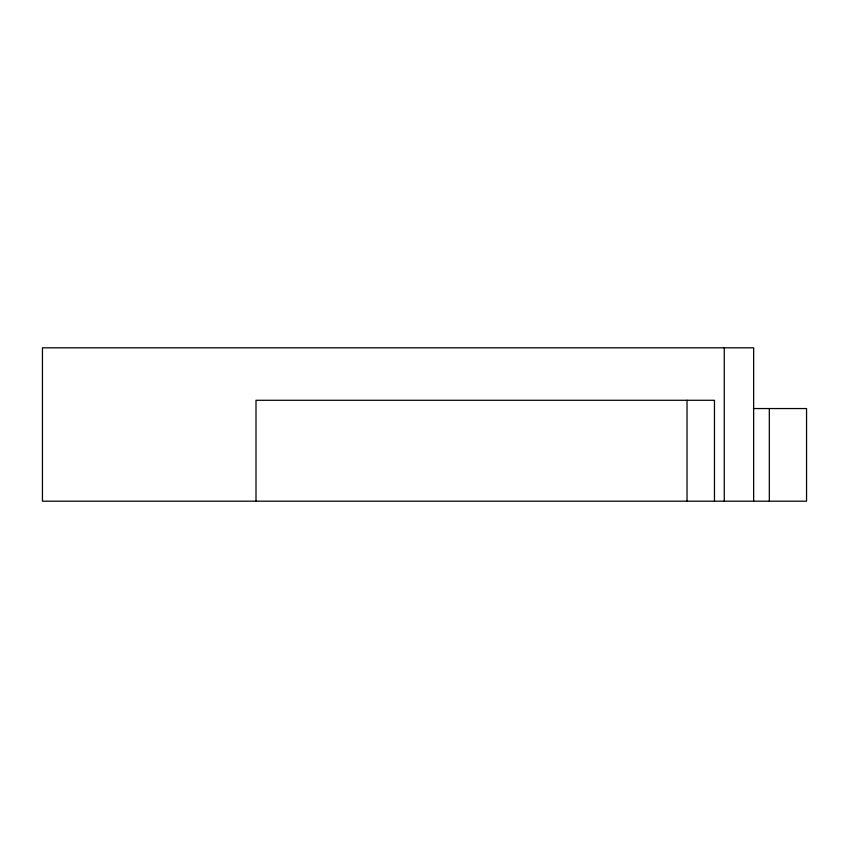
<?xml version="1.0" encoding="UTF-8"?>
<svg xmlns="http://www.w3.org/2000/svg" width="849" height="849" viewBox="0 0 849 849"><rect width="100%" height="100%" fill="white"/><g stroke="black" fill="none" stroke-linecap="round" stroke-linejoin="round"><path stroke-width="1.27" d="M753.434 408.549L806.55 408.549L806.55 501.186L42.45 501.186L42.45 347.814L753.647 347.814L753.647 501.186M769.321 408.549L769.321 501.186M724.261 347.814L724.261 501.186M714.465 501.186L714.465 400.282L256.005 400.282L256.005 501.186M687.032 400.282L687.032 501.186"/></g></svg>
